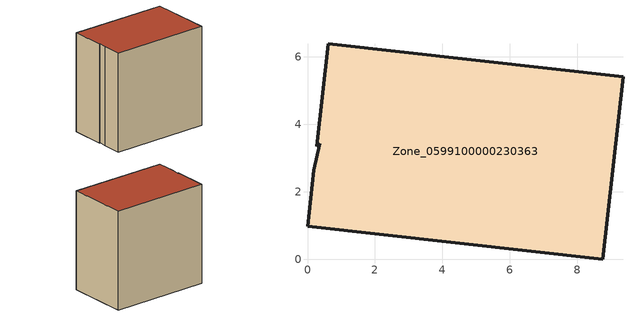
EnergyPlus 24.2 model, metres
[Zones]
Zone_0599100000230363
 floor ground (C_G): 9.36,5.42 8.76,0 0,0.98 0.19,2.64 0.36,3.43 0.27,3.36 0.61,6.39 z0.54
 wall outside (C_F): 0.61,6.39 0.27,3.36 0.36,3.43 0.19,2.64 0,0.98 8.76,0 9.36,5.42 0.61,6.39 z0.54:9.36
 roof outside (C_R): 0.27,3.36 0.36,3.43 0.19,2.64 0,0.98 8.76,0 9.36,5.42 0.61,6.39 z9.36
[BUILDING]
Pand.0599100000230363: North Axis=0; Terrain=City; Loads Convergence Tolerance Value=0.04; Temperature Convergence Tolerance Value=0.4; Solar Distribution=FullExterior; Maximum Number of Warmup Days=25; Minimum Number of Warmup Days=1
[Site:Location]
Rotterdam.The.Hague.AP_ZH_NLD Design_Conditions: Latitude=51.96; Longitude=4.45; Time Zone=1; Elevation=-4.5
[SITE:GROUNDTEMPERATURE:BUILDINGSURFACE]
18, 18, 18, 18, 18, 18, 18, 18, 18, 18, 18, 18
[MATERIAL] Thermal Absorptance=0.9; Solar Absorptance=0.7; Visible Absorptance=0.7
Name | Roughness | Thickness | Conductivity | Density | Specific Heat
G.TI.1975-1991 | MediumSmooth | 0.15 | 0.288461 | 540 | 1210
F.TI.1975-1991 | Rough | 0.3 | 0.230769 | 1920 | 840
R.TI.1975-1991 | MediumRough | 0.2 | 0.153846 | 1500 | 1000
[CONSTRUCTION]
C_G: G.TI.1975-1991
C_F: F.TI.1975-1991
C_R: R.TI.1975-1991
[ZONE]
Zone_0599100000230363: Type=1; Multiplier=1; Ceiling Height=Autocalculate; Volume=Autocalculate; Floor Area=autocalculate; Part of Total Floor Area=Yes
[ZONEINFILTRATION:DESIGNFLOWRATE]
Infil_Zone_0599100000230363: Zone or ZoneList or Space or SpaceList=Zone_0599100000230363; Schedule=AlwaysOn; Design Flow Rate Calculation Method=Flow/Area; Flow Rate per Floor Area=0.003; Constant Term Coefficient=1; Temperature Term Coefficient=0; Velocity Term Coefficient=0; Velocity Squared Term Coefficient=0
[HVACTEMPLATE:ZONE:IDEALLOADSAIRSYSTEM]
Zone_0599100000230363: Maximum Heating Supply Air Temperature=50; Minimum Cooling Supply Air Temperature=13; Maximum Heating Supply Air Humidity Ratio=0.0156; Minimum Cooling Supply Air Humidity Ratio=0.0077; Heating Limit=NoLimit; Cooling Limit=NoLimit; Dehumidification Control Type=ConstantSensibleHeatRatio; Cooling Sensible Heat Ratio=0.7; Dehumidification Setpoint=60; Humidification Control Type=None; Humidification Setpoint=30; Outdoor Air Method=None; Outdoor Air Flow Rate per Person=0.00944; Outdoor Air Flow Rate per Zone Floor Area=0; Outdoor Air Flow Rate per Zone=0; Demand Controlled Ventilation Type=None; Outdoor Air Economizer Type=NoEconomizer; Heat Recovery Type=None; Sensible Heat Recovery Effectiveness=0.7; Latent Heat Recovery Effectiveness=0.65
[ZONECONTROL:THERMOSTAT]
ThermostatControl_Zone_0599100000230363: Zone or ZoneList=Zone_0599100000230363; Control Type Schedule=DualSetpointControlType; Control 1=Thermostat_Zone_0599100000230363; Temperature Difference Between Cutout And Setpoint=0
[THERMOSTATSETPOINT:DUALSETPOINT]
Thermostat_Zone_0599100000230363: Heating Setpoint Temperature Schedule=HeatingSetpoint_Zone_0599100000230363; Cooling Setpoint Temperature Schedule=CoolingSetpoint_Zone_0599100000230363
[SCHEDULE:COMPACT]
HeatingSetpoint_Zone_0599100000230363: Through: 12/31, For: AllDays, Until: 24:00, 21
CoolingSetpoint_Zone_0599100000230363: Through: 12/31, For: AllDays, Until: 24:00, 24
DualSetpointControlType: Through: 12/31, For: AllDays, Until: 24:00, 4
AlwaysOn: Through: 12/31, For: AllDays, Until: 24:00, 1
